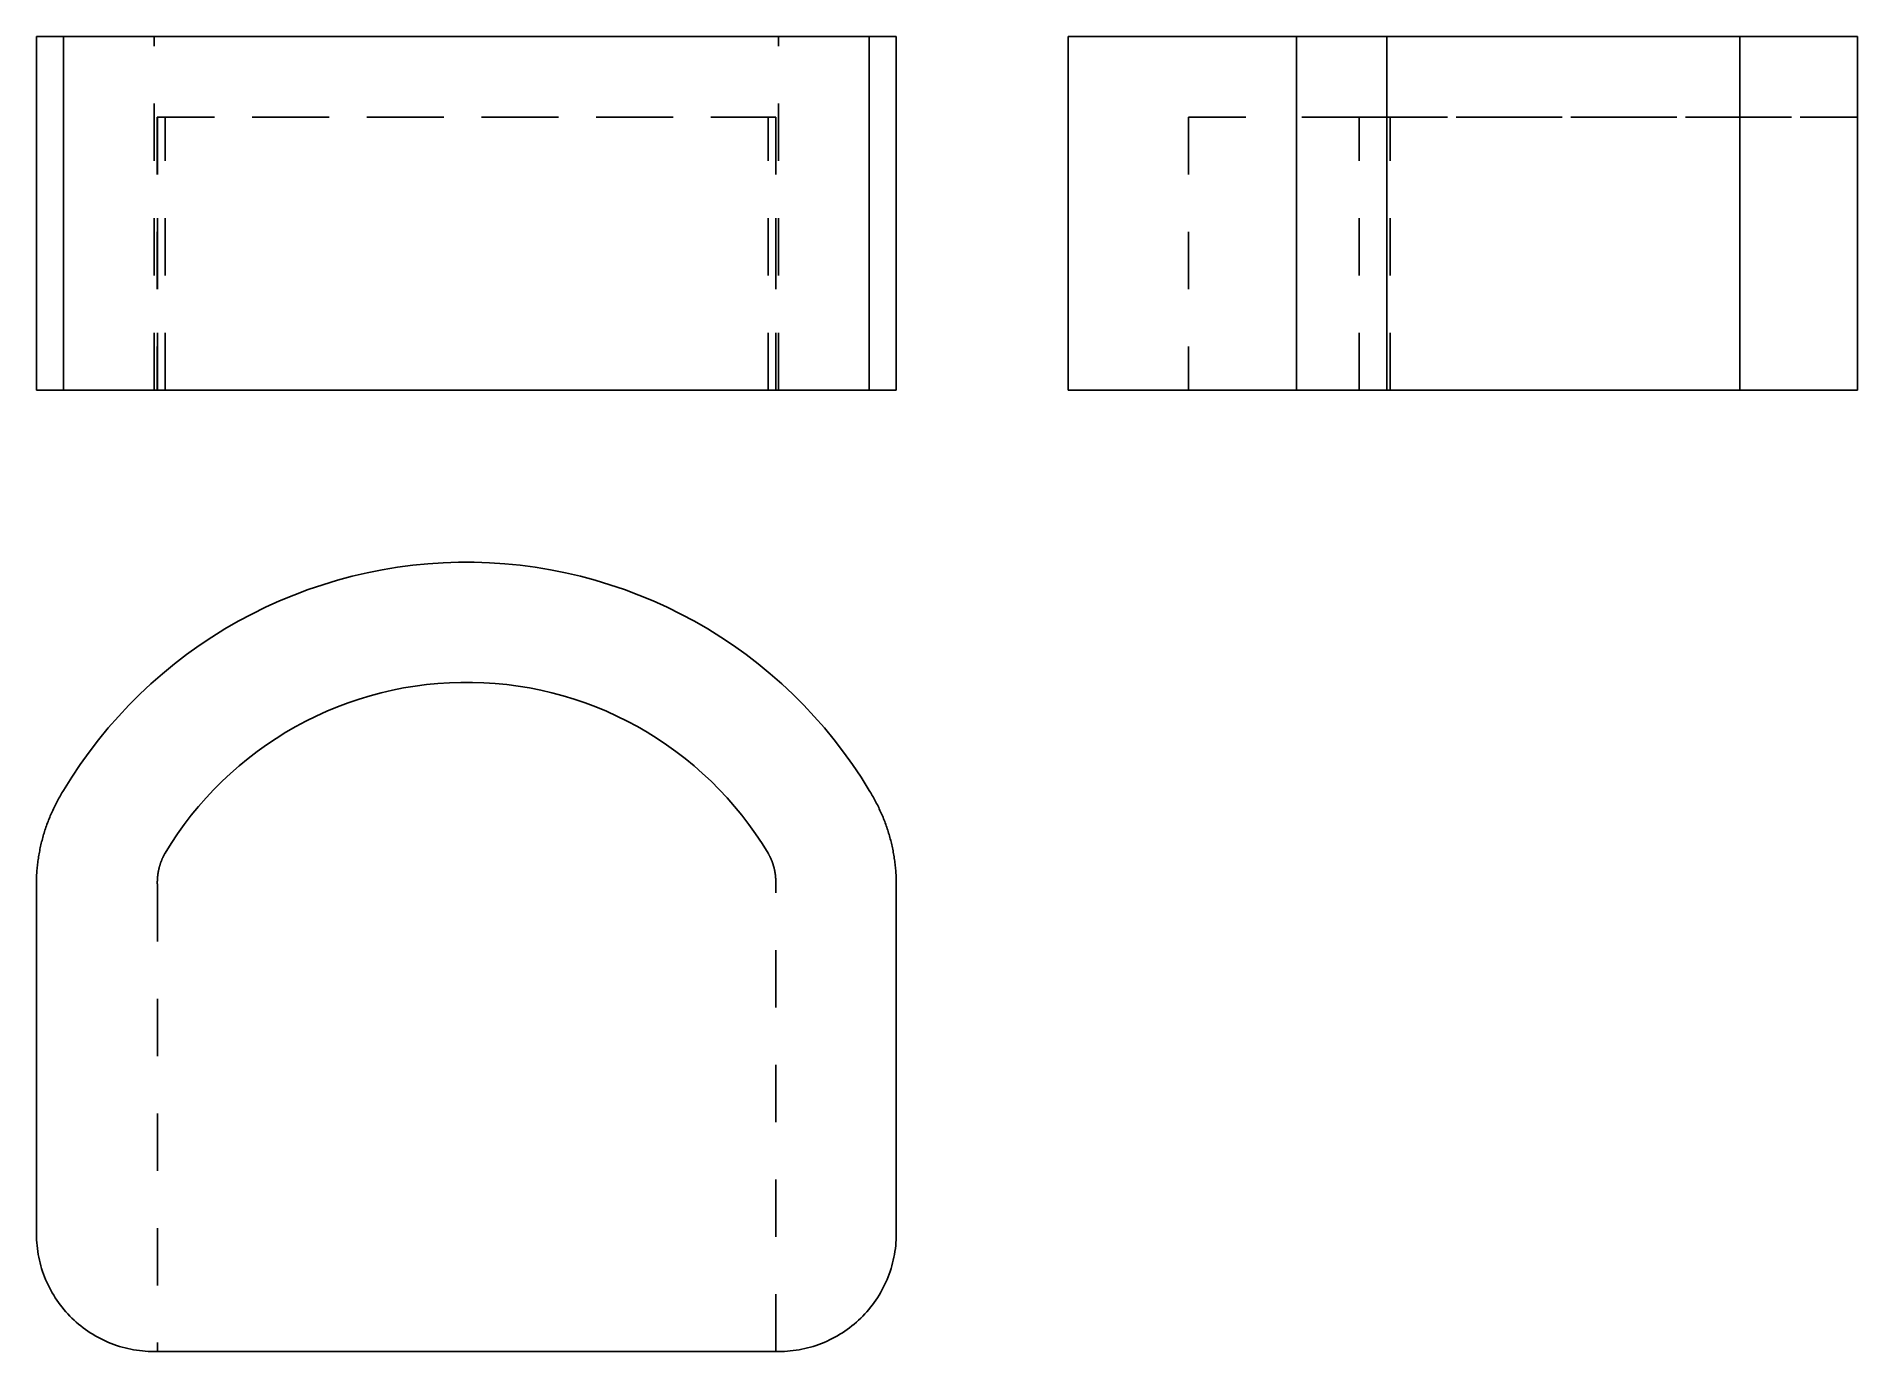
# Model space of a CAD drawing. Extents: x 0 to 3.18, y 0 to 2.29.
import ezdxf

# ---------------------------------------------------------------- set-up
doc = ezdxf.new("R2010")
doc.units = 0
doc.linetypes.add('HIDDEN', pattern=[0.075, 0.050025, -0.024975])
for name, color, linetype in [('FRONT', 7, 'CONTINUOUS'), ('FRONT_HID', 7, 'HIDDEN'), ('LEFT', 7, 'CONTINUOUS'), ('LEFT_HID', 7, 'HIDDEN'), ('TOP', 7, 'CONTINUOUS'), ('TOP_HID', 7, 'HIDDEN')]:
    doc.layers.add(name, color=color, linetype=linetype)

msp = doc.modelspace()

# ---------------------------------------------------------------- linework, layer by layer
at = {"layer": 'FRONT'}
for p, q in [((0, 1.676874), (0, 2.294061)), ((0.047368, 2.294061), (0, 2.294061)), ((1.452632, 2.294061), (0.047368, 2.294061)), ((0.047368, 1.676874), (0.047368, 2.294061)), ((1.5, 2.294061), (1.452632, 2.294061)), ((1.452632, 1.676874), (1.452632, 2.294061)), ((1.5, 1.676874), (1.5, 2.294061)), ((0.047368, 1.676874), (0, 1.676874)), ((1.452632, 1.676874), (0.047368, 1.676874)), ((1.5, 1.676874), (1.452632, 1.676874))]:
    msp.add_line(p, q, dxfattribs=at)
at = {"layer": 'FRONT_HID', "linetype": 'HIDDEN'}
for p, q in [((0, 2.294061), (0.205263, 2.294061)), ((0.205263, 2.294061), (1.294737, 2.294061)), ((0.205263, 1.676874), (0.205263, 2.294061)), ((1.294737, 2.294061), (1.5, 2.294061)), ((1.294737, 1.676874), (1.294737, 2.294061)), ((0.224424, 2.153436), (0.210905, 2.153436)), ((0.210905, 2.153436), (0.210938, 2.153436)), ((0.210905, 2.153436), (0.210905, 1.676874)), ((0.210938, 2.153436), (1.289885, 2.153436)), ((0.210938, 2.153436), (0.210938, 1.676874)), ((0.210938, 1.676874), (0.210938, 2.153436)), ((1.276398, 2.153436), (0.224424, 2.153436)), ((0.224424, 1.676874), (0.224424, 2.153436)), ((1.289917, 2.153436), (1.276398, 2.153436)), ((1.276398, 1.676874), (1.276398, 2.153436)), ((1.289885, 1.676874), (1.289885, 2.153436)), ((1.289885, 2.153436), (1.289917, 2.153436)), ((1.289885, 1.676874), (1.289885, 2.153436)), ((1.289917, 2.153436), (1.289917, 1.676874)), ((0, 1.676874), (0.205263, 1.676874)), ((0.205263, 1.676874), (0.210938, 1.676874)), ((0.224424, 1.676874), (0.210905, 1.676874)), ((0.210905, 1.676874), (0.210938, 1.676874)), ((1.276398, 1.676874), (0.224424, 1.676874)), ((1.289917, 1.676874), (1.276398, 1.676874)), ((1.289885, 1.676874), (1.294737, 1.676874)), ((1.289885, 1.676874), (1.289917, 1.676874)), ((1.294737, 1.676874), (1.5, 1.676874))]:
    msp.add_line(p, q, dxfattribs=at)
at = {"layer": 'LEFT'}
for p, q in [((1.8, 2.294061), (2.198036, 2.294061)), ((1.8, 2.294061), (1.8, 1.676874)), ((2.198036, 2.294061), (2.355931, 2.294061)), ((2.198036, 1.676874), (2.198036, 2.294061)), ((2.355931, 1.676874), (2.355931, 2.294061)), ((2.355931, 2.294061), (2.97172, 2.294061)), ((2.97172, 2.294061), (3.176983, 2.294061)), ((2.97172, 1.676874), (2.97172, 2.294061)), ((3.176983, 1.676874), (3.176983, 2.294061)), ((1.8, 1.676874), (2.198036, 1.676874)), ((2.198036, 1.676874), (2.355931, 1.676874)), ((2.355931, 1.676874), (2.97172, 1.676874)), ((2.97172, 1.676874), (3.176983, 1.676874))]:
    msp.add_line(p, q, dxfattribs=at)
at = {"layer": 'LEFT_HID', "linetype": 'HIDDEN'}
for p, q in [((3.176983, 2.294061), (2.97172, 2.294061)), ((2.307493, 2.153436), (2.009525, 2.153436)), ((2.009525, 2.153436), (2.307493, 2.153436)), ((2.009525, 2.153436), (2.009525, 1.676874)), ((2.36144, 2.153436), (2.307493, 2.153436)), ((2.307493, 2.153436), (2.36144, 2.153436)), ((2.307493, 1.676874), (2.307493, 2.153436)), ((2.307493, 1.676874), (2.307493, 2.153436)), ((2.36144, 1.676874), (2.36144, 2.153436)), ((2.36144, 2.153436), (3.176983, 2.153436)), ((3.176983, 2.153436), (2.36144, 2.153436)), ((2.36144, 1.676874), (2.36144, 2.153436)), ((3.176983, 1.676874), (3.176983, 2.153436)), ((3.176983, 2.153436), (3.176983, 1.676874)), ((2.307493, 1.676874), (2.009525, 1.676874)), ((2.009525, 1.676874), (2.307493, 1.676874)), ((2.307493, 1.676874), (2.36144, 1.676874)), ((2.36144, 1.676874), (2.307493, 1.676874)), ((2.36144, 1.676874), (3.176983, 1.676874)), ((3.176983, 1.676874), (2.36144, 1.676874)), ((3.176983, 1.676874), (2.97172, 1.676874))]:
    msp.add_line(p, q, dxfattribs=at)
at = {"layer": 'TOP'}
for p, q in [((0.629802, 1.368117), (0.603353, 1.36375)), ((0.656379, 1.371616), (0.629802, 1.368117)), ((0.683056, 1.374243), (0.656379, 1.371616)), ((0.709805, 1.375997), (0.683056, 1.374243)), ((0.736597, 1.376874), (0.709805, 1.375997)), ((0.763403, 1.376874), (0.736597, 1.376874)), ((0.790195, 1.375997), (0.763403, 1.376874)), ((0.816944, 1.374243), (0.790195, 1.375997)), ((0.843621, 1.371616), (0.816944, 1.374243)), ((0.870198, 1.368117), (0.843621, 1.371616)), ((0.896647, 1.36375), (0.870198, 1.368117)), ((0.499411, 1.337714), (0.474028, 1.329097)), ((0.525063, 1.345496), (0.499411, 1.337714)), ((0.550956, 1.352434), (0.525063, 1.345496)), ((0.577062, 1.358521), (0.550956, 1.352434)), ((0.603353, 1.36375), (0.577062, 1.358521)), ((0.922938, 1.358521), (0.896647, 1.36375)), ((0.949044, 1.352434), (0.922938, 1.358521)), ((0.974937, 1.345496), (0.949044, 1.352434)), ((1.000589, 1.337714), (0.974937, 1.345496)), ((1.025972, 1.329097), (1.000589, 1.337714)), ((0.424174, 1.309397), (0.399757, 1.298333)), ((0.448939, 1.319655), (0.424174, 1.309397)), ((0.474028, 1.329097), (0.448939, 1.319655)), ((1.051061, 1.319655), (1.025972, 1.329097)), ((1.075826, 1.309397), (1.051061, 1.319655)), ((1.100243, 1.298333), (1.075826, 1.309397)), ((0.352074, 1.273841), (0.328859, 1.260438)), ((0.375715, 1.286477), (0.352074, 1.273841)), ((0.399757, 1.298333), (0.375715, 1.286477)), ((1.124285, 1.286477), (1.100243, 1.298333)), ((1.147926, 1.273841), (1.124285, 1.286477)), ((1.171141, 1.260438), (1.147926, 1.273841)), ((0.306095, 1.246282), (0.283806, 1.231389)), ((0.328859, 1.260438), (0.306095, 1.246282)), ((1.193905, 1.246282), (1.171141, 1.260438)), ((1.216194, 1.231389), (1.193905, 1.246282)), ((0.262017, 1.215775), (0.24075, 1.199457)), ((0.283806, 1.231389), (0.262017, 1.215775)), ((1.237983, 1.215775), (1.216194, 1.231389)), ((1.25925, 1.199457), (1.237983, 1.215775)), ((0.220028, 1.182451), (0.199874, 1.164776)), ((0.24075, 1.199457), (0.220028, 1.182451)), ((1.279972, 1.182451), (1.25925, 1.199457)), ((1.300126, 1.164776), (1.279972, 1.182451)), ((0.180309, 1.146452), (0.161354, 1.127497)), ((0.199874, 1.164776), (0.180309, 1.146452)), ((1.319691, 1.146452), (1.300126, 1.164776)), ((1.338646, 1.127497), (1.319691, 1.146452)), ((0.161354, 1.127497), (0.14303, 1.107932)), ((1.35697, 1.107932), (1.338646, 1.127497)), ((0.125355, 1.087778), (0.108349, 1.067056)), ((0.14303, 1.107932), (0.125355, 1.087778)), ((1.374645, 1.087778), (1.35697, 1.107932)), ((1.391651, 1.067056), (1.374645, 1.087778)), ((0.108349, 1.067056), (0.092031, 1.045789)), ((1.407969, 1.045789), (1.391651, 1.067056)), ((0.076417, 1.024), (0.061524, 1.001711)), ((0.092031, 1.045789), (0.076417, 1.024)), ((1.423583, 1.024), (1.407969, 1.045789)), ((1.438476, 1.001711), (1.423583, 1.024)), ((0.061524, 1.001711), (0.047368, 0.978947)), ((1.452632, 0.978947), (1.438476, 1.001711)), ((0.033041, 0.95359), (0.031859, 0.95122)), ((0.034244, 0.95595), (0.033041, 0.95359)), ((0.035467, 0.958299), (0.034244, 0.95595)), ((0.036711, 0.960638), (0.035467, 0.958299)), ((0.037974, 0.962966), (0.036711, 0.960638)), ((0.039257, 0.965283), (0.037974, 0.962966)), ((0.04056, 0.967589), (0.039257, 0.965283)), ((0.041883, 0.969884), (0.04056, 0.967589)), ((0.043225, 0.972167), (0.041883, 0.969884)), ((0.044587, 0.974439), (0.043225, 0.972167)), ((0.045968, 0.976699), (0.044587, 0.974439)), ((0.047368, 0.978947), (0.045968, 0.976699)), ((1.454032, 0.976699), (1.452632, 0.978947)), ((1.455413, 0.974439), (1.454032, 0.976699)), ((1.456775, 0.972167), (1.455413, 0.974439)), ((1.458117, 0.969884), (1.456775, 0.972167)), ((1.45944, 0.967589), (1.458117, 0.969884)), ((1.460743, 0.965283), (1.45944, 0.967589)), ((1.462026, 0.962966), (1.460743, 0.965283)), ((1.463289, 0.960638), (1.462026, 0.962966)), ((1.464533, 0.958299), (1.463289, 0.960638)), ((1.465756, 0.95595), (1.464533, 0.958299)), ((1.466959, 0.95359), (1.465756, 0.95595)), ((1.468141, 0.95122), (1.466959, 0.95359)), ((0.019277, 0.922047), (0.018366, 0.919561)), ((0.020211, 0.924526), (0.019277, 0.922047)), ((0.021165, 0.926997), (0.020211, 0.924526)), ((0.02214, 0.92946), (0.021165, 0.926997)), ((0.023137, 0.931914), (0.02214, 0.92946)), ((0.024154, 0.934359), (0.023137, 0.931914)), ((0.025193, 0.936796), (0.024154, 0.934359)), ((0.026252, 0.939223), (0.025193, 0.936796)), ((0.027332, 0.941642), (0.026252, 0.939223)), ((0.028433, 0.944051), (0.027332, 0.941642)), ((0.029554, 0.94645), (0.028433, 0.944051)), ((0.030696, 0.94884), (0.029554, 0.94645)), ((0.031859, 0.95122), (0.030696, 0.94884)), ((1.469304, 0.94884), (1.468141, 0.95122)), ((1.470446, 0.94645), (1.469304, 0.94884)), ((1.471567, 0.944051), (1.470446, 0.94645)), ((1.472668, 0.941642), (1.471567, 0.944051)), ((1.473748, 0.939223), (1.472668, 0.941642)), ((1.474807, 0.936796), (1.473748, 0.939223)), ((1.475846, 0.934359), (1.474807, 0.936796)), ((1.476863, 0.931914), (1.475846, 0.934359)), ((1.47786, 0.92946), (1.476863, 0.931914)), ((1.478835, 0.926997), (1.47786, 0.92946)), ((1.479789, 0.924526), (1.478835, 0.926997)), ((1.480723, 0.922047), (1.479789, 0.924526)), ((1.481634, 0.919561), (1.480723, 0.922047)), ((0.009758, 0.891737), (0.009106, 0.88917)), ((0.010432, 0.894299), (0.009758, 0.891737)), ((0.011127, 0.896854), (0.010432, 0.894299)), ((0.011845, 0.899404), (0.011127, 0.896854)), ((0.012584, 0.901947), (0.011845, 0.899404)), ((0.013345, 0.904484), (0.012584, 0.901947)), ((0.014128, 0.907015), (0.013345, 0.904484)), ((0.014932, 0.909538), (0.014128, 0.907015)), ((0.015758, 0.912055), (0.014932, 0.909538)), ((0.016606, 0.914564), (0.015758, 0.912055)), ((0.017475, 0.917066), (0.016606, 0.914564)), ((0.018366, 0.919561), (0.017475, 0.917066)), ((1.482525, 0.917066), (1.481634, 0.919561)), ((1.483394, 0.914564), (1.482525, 0.917066)), ((1.484242, 0.912055), (1.483394, 0.914564)), ((1.485068, 0.909538), (1.484242, 0.912055)), ((1.485872, 0.907015), (1.485068, 0.909538)), ((1.486655, 0.904484), (1.485872, 0.907015)), ((1.487416, 0.901947), (1.486655, 0.904484)), ((1.488155, 0.899404), (1.487416, 0.901947)), ((1.488873, 0.896854), (1.488155, 0.899404)), ((1.489568, 0.894299), (1.488873, 0.896854)), ((1.490242, 0.891737), (1.489568, 0.894299)), ((1.490894, 0.88917), (1.490242, 0.891737)), ((0.003016, 0.857989), (0.002654, 0.855365)), ((0.003401, 0.86061), (0.003016, 0.857989)), ((0.003808, 0.863227), (0.003401, 0.86061)), ((0.004237, 0.86584), (0.003808, 0.863227)), ((0.004689, 0.86845), (0.004237, 0.86584)), ((0.005164, 0.871056), (0.004689, 0.86845)), ((0.00566, 0.873658), (0.005164, 0.871056)), ((0.006179, 0.876255), (0.00566, 0.873658)), ((0.00672, 0.878848), (0.006179, 0.876255)), ((0.007283, 0.881436), (0.00672, 0.878848)), ((0.007869, 0.884019), (0.007283, 0.881436)), ((0.008477, 0.886597), (0.007869, 0.884019)), ((0.009106, 0.88917), (0.008477, 0.886597)), ((1.491523, 0.886597), (1.490894, 0.88917)), ((1.492131, 0.884019), (1.491523, 0.886597)), ((1.492717, 0.881436), (1.492131, 0.884019)), ((1.49328, 0.878848), (1.492717, 0.881436)), ((1.493821, 0.876255), (1.49328, 0.878848)), ((1.49434, 0.873658), (1.493821, 0.876255)), ((1.494836, 0.871056), (1.49434, 0.873658)), ((1.495311, 0.86845), (1.494836, 0.871056)), ((1.495763, 0.86584), (1.495311, 0.86845)), ((1.496192, 0.863227), (1.495763, 0.86584)), ((1.496599, 0.86061), (1.496192, 0.863227)), ((1.496984, 0.857989), (1.496599, 0.86061)), ((1.497346, 0.855365), (1.496984, 0.857989)), ((0.000159, 0.826348), (0.000068, 0.8237)), ((0.000273, 0.828994), (0.000159, 0.826348)), ((0.000409, 0.831639), (0.000273, 0.828994)), ((0.000568, 0.834283), (0.000409, 0.831639)), ((0.00075, 0.836925), (0.000568, 0.834283)), ((0.000954, 0.839566), (0.00075, 0.836925)), ((0.001181, 0.842205), (0.000954, 0.839566)), ((0.00143, 0.844842), (0.001181, 0.842205)), ((0.001702, 0.847477), (0.00143, 0.844842)), ((0.001997, 0.850109), (0.001702, 0.847477)), ((0.002314, 0.852738), (0.001997, 0.850109)), ((0.002654, 0.855365), (0.002314, 0.852738)), ((1.497686, 0.852738), (1.497346, 0.855365)), ((1.498003, 0.850109), (1.497686, 0.852738)), ((1.498298, 0.847477), (1.498003, 0.850109)), ((1.49857, 0.844842), (1.498298, 0.847477)), ((1.498819, 0.842205), (1.49857, 0.844842)), ((1.499046, 0.839566), (1.498819, 0.842205)), ((1.49925, 0.836925), (1.499046, 0.839566)), ((1.499432, 0.834283), (1.49925, 0.836925)), ((1.499591, 0.831639), (1.499432, 0.834283)), ((1.499727, 0.828994), (1.499591, 0.831639)), ((1.499841, 0.826348), (1.499727, 0.828994)), ((1.499932, 0.8237), (1.499841, 0.826348)), ((0.000068, 0.8237), (0, 0.821053)), ((0, 0.821053), (0, 0.205263)), ((1.5, 0.821053), (1.499932, 0.8237)), ((1.5, 0.205263), (1.5, 0.821053)), ((0, 0.205263), (0.000064, 0.200146)), ((0.000064, 0.200146), (0.000255, 0.195032)), ((0.000255, 0.195032), (0.000574, 0.189924)), ((1.499426, 0.189924), (1.499745, 0.195032)), ((1.499745, 0.195032), (1.499936, 0.200146)), ((1.499936, 0.200146), (1.5, 0.205263)), ((0.000574, 0.189924), (0.00102, 0.184826)), ((0.00102, 0.184826), (0.001593, 0.17974)), ((0.001593, 0.17974), (0.002293, 0.17467)), ((0.002293, 0.17467), (0.003118, 0.16962)), ((0.003118, 0.16962), (0.00407, 0.164591)), ((0.00407, 0.164591), (0.005146, 0.159588)), ((0.005146, 0.159588), (0.006347, 0.154613)), ((1.493653, 0.154613), (1.494854, 0.159588)), ((1.494854, 0.159588), (1.49593, 0.164591)), ((1.49593, 0.164591), (1.496882, 0.16962)), ((1.496882, 0.16962), (1.497707, 0.17467)), ((1.497707, 0.17467), (1.498407, 0.17974)), ((1.498407, 0.17974), (1.49898, 0.184826)), ((1.49898, 0.184826), (1.499426, 0.189924)), ((0.006347, 0.154613), (0.007672, 0.14967)), ((0.007672, 0.14967), (0.009119, 0.144761)), ((0.009119, 0.144761), (0.010689, 0.13989)), ((0.010689, 0.13989), (0.012379, 0.135059)), ((0.012379, 0.135059), (0.014189, 0.130272)), ((0.014189, 0.130272), (0.016118, 0.125532)), ((1.483882, 0.125532), (1.485811, 0.130272)), ((1.485811, 0.130272), (1.487621, 0.135059)), ((1.487621, 0.135059), (1.489311, 0.13989)), ((1.489311, 0.13989), (1.490881, 0.144761)), ((1.490881, 0.144761), (1.492328, 0.14967)), ((1.492328, 0.14967), (1.493653, 0.154613)), ((0.016118, 0.125532), (0.018165, 0.120841)), ((0.018165, 0.120841), (0.020327, 0.116203)), ((0.020327, 0.116203), (0.022605, 0.11162)), ((0.022605, 0.11162), (0.024997, 0.107095)), ((0.024997, 0.107095), (0.0275, 0.102632)), ((0.0275, 0.102632), (0.030114, 0.098232)), ((0.030114, 0.098232), (0.032837, 0.093898)), ((1.467163, 0.093898), (1.469886, 0.098232)), ((1.469886, 0.098232), (1.4725, 0.102632)), ((1.4725, 0.102632), (1.475003, 0.107095)), ((1.475003, 0.107095), (1.477395, 0.11162)), ((1.477395, 0.11162), (1.479673, 0.116203)), ((1.479673, 0.116203), (1.481835, 0.120841)), ((1.481835, 0.120841), (1.483882, 0.125532)), ((0.032837, 0.093898), (0.035667, 0.089634)), ((0.035667, 0.089634), (0.038602, 0.085442)), ((0.038602, 0.085442), (0.041641, 0.081324)), ((0.041641, 0.081324), (0.044782, 0.077284)), ((0.044782, 0.077284), (0.048022, 0.073323)), ((0.048022, 0.073323), (0.051361, 0.069443)), ((0.051361, 0.069443), (0.054795, 0.065649)), ((0.054795, 0.065649), (0.058322, 0.061941)), ((1.441678, 0.061941), (1.445205, 0.065649)), ((1.445205, 0.065649), (1.448639, 0.069443)), ((1.448639, 0.069443), (1.451978, 0.073323)), ((1.451978, 0.073323), (1.455218, 0.077284)), ((1.455218, 0.077284), (1.458359, 0.081324)), ((1.458359, 0.081324), (1.461398, 0.085442)), ((1.461398, 0.085442), (1.464333, 0.089634)), ((1.464333, 0.089634), (1.467163, 0.093898)), ((0.058322, 0.061941), (0.061941, 0.058322)), ((0.061941, 0.058322), (0.065649, 0.054795)), ((0.065649, 0.054795), (0.069443, 0.051361)), ((0.069443, 0.051361), (0.073323, 0.048022)), ((0.073323, 0.048022), (0.077284, 0.044782)), ((0.077284, 0.044782), (0.081324, 0.041641)), ((0.081324, 0.041641), (0.085442, 0.038602)), ((0.085442, 0.038602), (0.089634, 0.035667)), ((0.089634, 0.035667), (0.093898, 0.032837)), ((0.093898, 0.032837), (0.098232, 0.030114)), ((1.401768, 0.030114), (1.406102, 0.032837)), ((1.406102, 0.032837), (1.410366, 0.035667)), ((1.410366, 0.035667), (1.414558, 0.038602)), ((1.414558, 0.038602), (1.418676, 0.041641)), ((1.418676, 0.041641), (1.422716, 0.044782)), ((1.422716, 0.044782), (1.426677, 0.048022)), ((1.426677, 0.048022), (1.430557, 0.051361)), ((1.430557, 0.051361), (1.434351, 0.054795)), ((1.434351, 0.054795), (1.438059, 0.058322)), ((1.438059, 0.058322), (1.441678, 0.061941)), ((0.098232, 0.030114), (0.102632, 0.0275)), ((0.102632, 0.0275), (0.107095, 0.024997)), ((0.107095, 0.024997), (0.11162, 0.022605)), ((0.11162, 0.022605), (0.116203, 0.020327)), ((0.116203, 0.020327), (0.120841, 0.018165)), ((0.120841, 0.018165), (0.125532, 0.016118)), ((0.125532, 0.016118), (0.130272, 0.014189)), ((0.130272, 0.014189), (0.135059, 0.012379)), ((0.135059, 0.012379), (0.13989, 0.010689)), ((0.13989, 0.010689), (0.144761, 0.009119)), ((0.144761, 0.009119), (0.14967, 0.007672)), ((0.14967, 0.007672), (0.154613, 0.006347)), ((0.154613, 0.006347), (0.159588, 0.005146)), ((0.159588, 0.005146), (0.164591, 0.00407)), ((0.164591, 0.00407), (0.16962, 0.003118)), ((0.16962, 0.003118), (0.17467, 0.002293)), ((0.17467, 0.002293), (0.17974, 0.001593)), ((0.17974, 0.001593), (0.184826, 0.00102)), ((0.184826, 0.00102), (0.189924, 0.000574)), ((0.189924, 0.000574), (0.195032, 0.000255)), ((0.195032, 0.000255), (0.200146, 0.000064)), ((0.200146, 0.000064), (0.205263, 0)), ((0.205263, 0), (1.294737, 0)), ((1.294737, 0), (1.299854, 0.000064)), ((1.299854, 0.000064), (1.304968, 0.000255)), ((1.304968, 0.000255), (1.310076, 0.000574)), ((1.310076, 0.000574), (1.315174, 0.00102)), ((1.315174, 0.00102), (1.32026, 0.001593)), ((1.32026, 0.001593), (1.32533, 0.002293)), ((1.32533, 0.002293), (1.33038, 0.003118)), ((1.33038, 0.003118), (1.335409, 0.00407)), ((1.335409, 0.00407), (1.340412, 0.005146)), ((1.340412, 0.005146), (1.345387, 0.006347)), ((1.345387, 0.006347), (1.35033, 0.007672)), ((1.35033, 0.007672), (1.355239, 0.009119)), ((1.355239, 0.009119), (1.36011, 0.010689)), ((1.36011, 0.010689), (1.364941, 0.012379)), ((1.364941, 0.012379), (1.369728, 0.014189)), ((1.369728, 0.014189), (1.374468, 0.016118)), ((1.374468, 0.016118), (1.379159, 0.018165)), ((1.379159, 0.018165), (1.383797, 0.020327)), ((1.383797, 0.020327), (1.38838, 0.022605)), ((1.38838, 0.022605), (1.392905, 0.024997)), ((1.392905, 0.024997), (1.397368, 0.0275)), ((1.397368, 0.0275), (1.401768, 0.030114))]:
    msp.add_line(p, q, dxfattribs=at)
at = {"layer": 'TOP_HID', "linetype": 'HIDDEN'}
for p, q in [((0.582025, 1.143886), (0.562822, 1.138061)), ((0.582025, 1.143886), (0.562822, 1.138061)), ((0.601408, 1.14908), (0.582025, 1.143886)), ((0.601408, 1.14908), (0.582025, 1.143886)), ((0.620951, 1.153637), (0.601408, 1.14908)), ((0.620951, 1.153637), (0.601408, 1.14908)), ((0.640632, 1.157552), (0.620951, 1.153637)), ((0.640632, 1.157552), (0.620951, 1.153637)), ((0.660431, 1.160821), (0.640632, 1.157552)), ((0.660431, 1.160821), (0.640632, 1.157552)), ((0.680327, 1.16344), (0.660431, 1.160821)), ((0.680327, 1.16344), (0.660431, 1.160821)), ((0.700297, 1.165407), (0.680327, 1.16344)), ((0.700297, 1.165407), (0.680327, 1.16344)), ((0.720321, 1.166719), (0.700297, 1.165407)), ((0.720321, 1.166719), (0.700297, 1.165407)), ((0.740378, 1.167376), (0.720321, 1.166719)), ((0.740378, 1.167376), (0.720321, 1.166719)), ((0.760445, 1.167376), (0.740378, 1.167376)), ((0.760445, 1.167376), (0.740378, 1.167376)), ((0.780501, 1.166719), (0.760445, 1.167376)), ((0.780501, 1.166719), (0.760445, 1.167376)), ((0.800525, 1.165407), (0.780501, 1.166719)), ((0.800525, 1.165407), (0.780501, 1.166719)), ((0.820496, 1.16344), (0.800525, 1.165407)), ((0.820496, 1.16344), (0.800525, 1.165407)), ((0.840391, 1.160821), (0.820496, 1.16344)), ((0.840391, 1.160821), (0.820496, 1.16344)), ((0.86019, 1.157552), (0.840391, 1.160821)), ((0.86019, 1.157552), (0.840391, 1.160821)), ((0.879872, 1.153637), (0.86019, 1.157552)), ((0.879872, 1.153637), (0.86019, 1.157552)), ((0.899414, 1.14908), (0.879872, 1.153637)), ((0.899414, 1.14908), (0.879872, 1.153637)), ((0.918798, 1.143886), (0.899414, 1.14908)), ((0.918798, 1.143886), (0.899414, 1.14908)), ((0.938001, 1.138061), (0.918798, 1.143886)), ((0.938001, 1.138061), (0.918798, 1.143886)), ((0.506499, 1.116863), (0.488221, 1.108581)), ((0.506499, 1.116863), (0.488221, 1.108581)), ((0.525039, 1.124542), (0.506499, 1.116863)), ((0.525039, 1.124542), (0.506499, 1.116863)), ((0.543819, 1.131611), (0.525039, 1.124542)), ((0.543819, 1.131611), (0.525039, 1.124542)), ((0.562822, 1.138061), (0.543819, 1.131611)), ((0.562822, 1.138061), (0.543819, 1.131611)), ((0.957003, 1.131611), (0.938001, 1.138061)), ((0.957003, 1.131611), (0.938001, 1.138061)), ((0.975784, 1.124542), (0.957003, 1.131611)), ((0.975784, 1.124542), (0.957003, 1.131611)), ((0.994323, 1.116863), (0.975784, 1.124542)), ((0.994323, 1.116863), (0.975784, 1.124542)), ((1.012602, 1.108581), (0.994323, 1.116863)), ((1.012602, 1.108581), (0.994323, 1.116863)), ((0.435147, 1.080213), (0.418106, 1.069616)), ((0.435147, 1.080213), (0.418106, 1.069616)), ((0.452525, 1.090246), (0.435147, 1.080213)), ((0.452525, 1.090246), (0.435147, 1.080213)), ((0.470223, 1.099706), (0.452525, 1.090246)), ((0.470223, 1.099706), (0.452525, 1.090246)), ((0.488221, 1.108581), (0.470223, 1.099706)), ((0.488221, 1.108581), (0.470223, 1.099706)), ((1.030599, 1.099706), (1.012602, 1.108581)), ((1.030599, 1.099706), (1.012602, 1.108581)), ((1.048297, 1.090246), (1.030599, 1.099706)), ((1.048297, 1.090246), (1.030599, 1.099706)), ((1.065676, 1.080213), (1.048297, 1.090246)), ((1.065676, 1.080213), (1.048297, 1.090246)), ((1.082717, 1.069616), (1.065676, 1.080213)), ((1.082717, 1.069616), (1.065676, 1.080213)), ((0.401421, 1.058467), (0.385109, 1.046779)), ((0.401421, 1.058467), (0.385109, 1.046779)), ((0.418106, 1.069616), (0.401421, 1.058467)), ((0.418106, 1.069616), (0.401421, 1.058467)), ((1.099402, 1.058467), (1.082717, 1.069616)), ((1.099402, 1.058467), (1.082717, 1.069616)), ((1.115713, 1.046779), (1.099402, 1.058467)), ((1.115713, 1.046779), (1.099402, 1.058467)), ((0.353677, 1.021832), (0.33859, 1.008601)), ((0.353677, 1.021832), (0.33859, 1.008601)), ((0.369189, 1.034562), (0.353677, 1.021832)), ((0.369189, 1.034562), (0.353677, 1.021832)), ((0.385109, 1.046779), (0.369189, 1.034562)), ((0.385109, 1.046779), (0.369189, 1.034562)), ((1.131633, 1.034562), (1.115713, 1.046779)), ((1.131633, 1.034562), (1.115713, 1.046779)), ((1.147146, 1.021832), (1.131633, 1.034562)), ((1.147146, 1.021832), (1.131633, 1.034562)), ((1.162233, 1.008601), (1.147146, 1.021832)), ((1.162233, 1.008601), (1.147146, 1.021832)), ((0.323943, 0.994883), (0.309754, 0.980694)), ((0.323943, 0.994883), (0.309754, 0.980694)), ((0.33859, 1.008601), (0.323943, 0.994883)), ((0.33859, 1.008601), (0.323943, 0.994883)), ((1.176879, 0.994883), (1.162233, 1.008601)), ((1.176879, 0.994883), (1.162233, 1.008601)), ((1.191069, 0.980694), (1.176879, 0.994883)), ((1.191069, 0.980694), (1.176879, 0.994883)), ((0.296036, 0.966047), (0.282805, 0.95096)), ((0.296036, 0.966047), (0.282805, 0.95096)), ((0.309754, 0.980694), (0.296036, 0.966047)), ((0.309754, 0.980694), (0.296036, 0.966047)), ((1.204786, 0.966047), (1.191069, 0.980694)), ((1.204786, 0.966047), (1.191069, 0.980694)), ((1.218017, 0.95096), (1.204786, 0.966047)), ((1.218017, 0.95096), (1.204786, 0.966047)), ((0.270074, 0.935448), (0.257858, 0.919528)), ((0.270074, 0.935448), (0.257858, 0.919528)), ((0.282805, 0.95096), (0.270074, 0.935448)), ((0.282805, 0.95096), (0.270074, 0.935448)), ((1.230748, 0.935448), (1.218017, 0.95096)), ((1.230748, 0.935448), (1.218017, 0.95096)), ((1.242964, 0.919528), (1.230748, 0.935448)), ((1.242964, 0.919528), (1.230748, 0.935448)), ((0.24617, 0.903216), (0.235021, 0.886531)), ((0.24617, 0.903216), (0.235021, 0.886531)), ((0.257858, 0.919528), (0.24617, 0.903216)), ((0.257858, 0.919528), (0.24617, 0.903216)), ((1.254653, 0.903216), (1.242964, 0.919528)), ((1.254653, 0.903216), (1.242964, 0.919528)), ((1.265801, 0.886531), (1.254653, 0.903216)), ((1.265801, 0.886531), (1.254653, 0.903216)), ((0.218931, 0.858261), (0.218591, 0.857434)), ((0.218931, 0.858261), (0.218591, 0.857434)), ((0.219278, 0.859084), (0.218931, 0.858261)), ((0.219278, 0.859084), (0.218931, 0.858261)), ((0.219633, 0.859904), (0.219278, 0.859084)), ((0.219633, 0.859904), (0.219278, 0.859084)), ((0.219994, 0.860721), (0.219633, 0.859904)), ((0.219994, 0.860721), (0.219633, 0.859904)), ((0.220362, 0.861535), (0.219994, 0.860721)), ((0.220362, 0.861535), (0.219994, 0.860721)), ((0.220738, 0.862346), (0.220362, 0.861535)), ((0.220738, 0.862346), (0.220362, 0.861535)), ((0.22112, 0.863154), (0.220738, 0.862346)), ((0.22112, 0.863154), (0.220738, 0.862346)), ((0.221509, 0.863958), (0.22112, 0.863154)), ((0.221509, 0.863958), (0.22112, 0.863154)), ((0.221905, 0.864759), (0.221509, 0.863958)), ((0.221905, 0.864759), (0.221509, 0.863958)), ((0.222308, 0.865556), (0.221905, 0.864759)), ((0.222308, 0.865556), (0.221905, 0.864759)), ((0.222718, 0.86635), (0.222308, 0.865556)), ((0.222718, 0.86635), (0.222308, 0.865556)), ((0.223134, 0.867141), (0.222718, 0.86635)), ((0.223134, 0.867141), (0.222718, 0.86635)), ((0.223558, 0.867927), (0.223134, 0.867141)), ((0.223558, 0.867927), (0.223134, 0.867141)), ((0.223988, 0.868711), (0.223558, 0.867927)), ((0.223988, 0.868711), (0.223558, 0.867927)), ((0.224424, 0.86949), (0.223988, 0.868711)), ((0.224424, 0.86949), (0.223988, 0.868711)), ((0.235021, 0.886531), (0.224424, 0.86949)), ((0.235021, 0.886531), (0.224424, 0.86949)), ((1.276398, 0.86949), (1.265801, 0.886531)), ((1.276398, 0.86949), (1.265801, 0.886531)), ((1.276835, 0.868711), (1.276398, 0.86949)), ((1.276835, 0.868711), (1.276398, 0.86949)), ((1.277265, 0.867927), (1.276835, 0.868711)), ((1.277265, 0.867927), (1.276835, 0.868711)), ((1.277688, 0.867141), (1.277265, 0.867927)), ((1.277688, 0.867141), (1.277265, 0.867927)), ((1.278105, 0.86635), (1.277688, 0.867141)), ((1.278105, 0.86635), (1.277688, 0.867141)), ((1.278514, 0.865556), (1.278105, 0.86635)), ((1.278514, 0.865556), (1.278105, 0.86635)), ((1.278917, 0.864759), (1.278514, 0.865556)), ((1.278917, 0.864759), (1.278514, 0.865556)), ((1.279313, 0.863958), (1.278917, 0.864759)), ((1.279313, 0.863958), (1.278917, 0.864759)), ((1.279702, 0.863154), (1.279313, 0.863958)), ((1.279702, 0.863154), (1.279313, 0.863958)), ((1.280085, 0.862346), (1.279702, 0.863154)), ((1.280085, 0.862346), (1.279702, 0.863154)), ((1.28046, 0.861535), (1.280085, 0.862346)), ((1.28046, 0.861535), (1.280085, 0.862346)), ((1.280828, 0.860721), (1.28046, 0.861535)), ((1.280828, 0.860721), (1.28046, 0.861535)), ((1.28119, 0.859904), (1.280828, 0.860721)), ((1.28119, 0.859904), (1.280828, 0.860721)), ((1.281544, 0.859084), (1.28119, 0.859904)), ((1.281544, 0.859084), (1.28119, 0.859904)), ((1.281891, 0.858261), (1.281544, 0.859084)), ((1.281891, 0.858261), (1.281544, 0.859084)), ((1.282232, 0.857434), (1.281891, 0.858261)), ((1.282232, 0.857434), (1.281891, 0.858261)), ((0.211221, 0.826256), (0.211155, 0.825365)), ((0.211221, 0.826256), (0.211155, 0.825365)), ((0.211294, 0.827146), (0.211221, 0.826256)), ((0.211294, 0.827146), (0.211221, 0.826256)), ((0.211375, 0.828036), (0.211294, 0.827146)), ((0.211375, 0.828036), (0.211294, 0.827146)), ((0.211463, 0.828925), (0.211375, 0.828036)), ((0.211463, 0.828925), (0.211375, 0.828036)), ((0.21156, 0.829814), (0.211463, 0.828925)), ((0.21156, 0.829814), (0.211463, 0.828925)), ((0.211663, 0.830701), (0.21156, 0.829814)), ((0.211663, 0.830701), (0.21156, 0.829814)), ((0.211775, 0.831588), (0.211663, 0.830701)), ((0.211775, 0.831588), (0.211663, 0.830701)), ((0.211894, 0.832473), (0.211775, 0.831588)), ((0.211894, 0.832473), (0.211775, 0.831588)), ((0.21202, 0.833358), (0.211894, 0.832473)), ((0.21202, 0.833358), (0.211894, 0.832473)), ((0.212154, 0.834241), (0.21202, 0.833358)), ((0.212154, 0.834241), (0.21202, 0.833358)), ((0.212296, 0.835123), (0.212154, 0.834241)), ((0.212296, 0.835123), (0.212154, 0.834241)), ((0.212445, 0.836004), (0.212296, 0.835123)), ((0.212445, 0.836004), (0.212296, 0.835123)), ((0.212602, 0.836884), (0.212445, 0.836004)), ((0.212602, 0.836884), (0.212445, 0.836004)), ((0.212767, 0.837762), (0.212602, 0.836884)), ((0.212767, 0.837762), (0.212602, 0.836884)), ((0.212938, 0.838639), (0.212767, 0.837762)), ((0.212938, 0.838639), (0.212767, 0.837762)), ((0.213118, 0.839514), (0.212938, 0.838639)), ((0.213118, 0.839514), (0.212938, 0.838639)), ((0.213305, 0.840388), (0.213118, 0.839514)), ((0.213305, 0.840388), (0.213118, 0.839514)), ((0.213499, 0.84126), (0.213305, 0.840388)), ((0.213499, 0.84126), (0.213305, 0.840388)), ((0.213701, 0.84213), (0.213499, 0.84126)), ((0.213701, 0.84213), (0.213499, 0.84126)), ((0.21391, 0.842999), (0.213701, 0.84213)), ((0.21391, 0.842999), (0.213701, 0.84213)), ((0.214127, 0.843865), (0.21391, 0.842999)), ((0.214127, 0.843865), (0.21391, 0.842999)), ((0.214351, 0.84473), (0.214127, 0.843865)), ((0.214351, 0.84473), (0.214127, 0.843865)), ((0.214582, 0.845593), (0.214351, 0.84473)), ((0.214582, 0.845593), (0.214351, 0.84473)), ((0.214821, 0.846454), (0.214582, 0.845593)), ((0.214821, 0.846454), (0.214582, 0.845593)), ((0.215068, 0.847313), (0.214821, 0.846454)), ((0.215068, 0.847313), (0.214821, 0.846454)), ((0.215321, 0.84817), (0.215068, 0.847313)), ((0.215321, 0.84817), (0.215068, 0.847313)), ((0.215582, 0.849024), (0.215321, 0.84817)), ((0.215582, 0.849024), (0.215321, 0.84817)), ((0.21585, 0.849877), (0.215582, 0.849024)), ((0.21585, 0.849877), (0.215582, 0.849024)), ((0.216126, 0.850727), (0.21585, 0.849877)), ((0.216126, 0.850727), (0.21585, 0.849877)), ((0.216409, 0.851574), (0.216126, 0.850727)), ((0.216409, 0.851574), (0.216126, 0.850727)), ((0.216699, 0.852419), (0.216409, 0.851574)), ((0.216699, 0.852419), (0.216409, 0.851574)), ((0.216996, 0.853262), (0.216699, 0.852419)), ((0.216996, 0.853262), (0.216699, 0.852419)), ((0.217301, 0.854102), (0.216996, 0.853262)), ((0.217301, 0.854102), (0.216996, 0.853262)), ((0.217613, 0.854939), (0.217301, 0.854102)), ((0.217613, 0.854939), (0.217301, 0.854102)), ((0.217932, 0.855774), (0.217613, 0.854939)), ((0.217932, 0.855774), (0.217613, 0.854939)), ((0.218258, 0.856605), (0.217932, 0.855774)), ((0.218258, 0.856605), (0.217932, 0.855774)), ((0.218591, 0.857434), (0.218258, 0.856605)), ((0.218591, 0.857434), (0.218258, 0.856605)), ((1.282565, 0.856605), (1.282232, 0.857434)), ((1.282565, 0.856605), (1.282232, 0.857434)), ((1.282891, 0.855774), (1.282565, 0.856605)), ((1.282891, 0.855774), (1.282565, 0.856605)), ((1.28321, 0.854939), (1.282891, 0.855774)), ((1.28321, 0.854939), (1.282891, 0.855774)), ((1.283521, 0.854102), (1.28321, 0.854939)), ((1.283521, 0.854102), (1.28321, 0.854939)), ((1.283826, 0.853262), (1.283521, 0.854102)), ((1.283826, 0.853262), (1.283521, 0.854102)), ((1.284123, 0.852419), (1.283826, 0.853262)), ((1.284123, 0.852419), (1.283826, 0.853262)), ((1.284413, 0.851574), (1.284123, 0.852419)), ((1.284413, 0.851574), (1.284123, 0.852419)), ((1.284696, 0.850727), (1.284413, 0.851574)), ((1.284696, 0.850727), (1.284413, 0.851574)), ((1.284972, 0.849877), (1.284696, 0.850727)), ((1.284972, 0.849877), (1.284696, 0.850727)), ((1.28524, 0.849024), (1.284972, 0.849877)), ((1.28524, 0.849024), (1.284972, 0.849877)), ((1.285501, 0.84817), (1.28524, 0.849024)), ((1.285501, 0.84817), (1.28524, 0.849024)), ((1.285755, 0.847313), (1.285501, 0.84817)), ((1.285755, 0.847313), (1.285501, 0.84817)), ((1.286001, 0.846454), (1.285755, 0.847313)), ((1.286001, 0.846454), (1.285755, 0.847313)), ((1.28624, 0.845593), (1.286001, 0.846454)), ((1.28624, 0.845593), (1.286001, 0.846454)), ((1.286472, 0.84473), (1.28624, 0.845593)), ((1.286472, 0.84473), (1.28624, 0.845593)), ((1.286696, 0.843865), (1.286472, 0.84473)), ((1.286696, 0.843865), (1.286472, 0.84473)), ((1.286912, 0.842999), (1.286696, 0.843865)), ((1.286912, 0.842999), (1.286696, 0.843865)), ((1.287122, 0.84213), (1.286912, 0.842999)), ((1.287122, 0.84213), (1.286912, 0.842999)), ((1.287323, 0.84126), (1.287122, 0.84213)), ((1.287323, 0.84126), (1.287122, 0.84213)), ((1.287518, 0.840388), (1.287323, 0.84126)), ((1.287518, 0.840388), (1.287323, 0.84126)), ((1.287705, 0.839514), (1.287518, 0.840388)), ((1.287705, 0.839514), (1.287518, 0.840388)), ((1.287884, 0.838639), (1.287705, 0.839514)), ((1.287884, 0.838639), (1.287705, 0.839514)), ((1.288056, 0.837762), (1.287884, 0.838639)), ((1.288056, 0.837762), (1.287884, 0.838639)), ((1.28822, 0.836884), (1.288056, 0.837762)), ((1.28822, 0.836884), (1.288056, 0.837762)), ((1.288377, 0.836004), (1.28822, 0.836884)), ((1.288377, 0.836004), (1.28822, 0.836884)), ((1.288526, 0.835123), (1.288377, 0.836004)), ((1.288526, 0.835123), (1.288377, 0.836004)), ((1.288668, 0.834241), (1.288526, 0.835123)), ((1.288668, 0.834241), (1.288526, 0.835123)), ((1.288802, 0.833358), (1.288668, 0.834241)), ((1.288802, 0.833358), (1.288668, 0.834241)), ((1.288929, 0.832473), (1.288802, 0.833358)), ((1.288929, 0.832473), (1.288802, 0.833358)), ((1.289048, 0.831588), (1.288929, 0.832473)), ((1.289048, 0.831588), (1.288929, 0.832473)), ((1.289159, 0.830701), (1.289048, 0.831588)), ((1.289159, 0.830701), (1.289048, 0.831588)), ((1.289263, 0.829814), (1.289159, 0.830701)), ((1.289263, 0.829814), (1.289159, 0.830701)), ((1.289359, 0.828925), (1.289263, 0.829814)), ((1.289359, 0.828925), (1.289263, 0.829814)), ((1.289447, 0.828036), (1.289359, 0.828925)), ((1.289447, 0.828036), (1.289359, 0.828925)), ((1.289528, 0.827146), (1.289447, 0.828036)), ((1.289528, 0.827146), (1.289447, 0.828036)), ((1.289602, 0.826256), (1.289528, 0.827146)), ((1.289602, 0.826256), (1.289528, 0.827146)), ((1.289667, 0.825365), (1.289602, 0.826256)), ((1.289667, 0.825365), (1.289602, 0.826256)), ((0.210909, 0.819116), (0.210905, 0.818223)), ((0.210909, 0.819116), (0.210905, 0.818223)), ((0.210905, 0.818223), (0.210908, 0.817329)), ((0.210905, 0.818223), (0.210908, 0.817329)), ((0.210908, 0.817329), (0.210919, 0.816436)), ((0.210908, 0.817329), (0.210919, 0.816436)), ((0.210922, 0.82001), (0.210909, 0.819116)), ((0.210922, 0.82001), (0.210909, 0.819116)), ((0.210919, 0.816436), (0.210938, 0.815543)), ((0.210919, 0.816436), (0.210938, 0.815543)), ((0.210941, 0.820903), (0.210922, 0.82001)), ((0.210941, 0.820903), (0.210922, 0.82001)), ((0.210938, 0.815543), (0.210938, 0)), ((0.210938, 0.815543), (0.210938, 0)), ((0.210969, 0.821796), (0.210941, 0.820903)), ((0.210969, 0.821796), (0.210941, 0.820903)), ((0.211004, 0.822689), (0.210969, 0.821796)), ((0.211004, 0.822689), (0.210969, 0.821796)), ((0.211047, 0.823581), (0.211004, 0.822689)), ((0.211047, 0.823581), (0.211004, 0.822689)), ((0.211097, 0.824473), (0.211047, 0.823581)), ((0.211097, 0.824473), (0.211047, 0.823581)), ((0.211155, 0.825365), (0.211097, 0.824473)), ((0.211155, 0.825365), (0.211097, 0.824473)), ((1.289725, 0.824473), (1.289667, 0.825365)), ((1.289725, 0.824473), (1.289667, 0.825365)), ((1.289776, 0.823581), (1.289725, 0.824473)), ((1.289776, 0.823581), (1.289725, 0.824473)), ((1.289819, 0.822689), (1.289776, 0.823581)), ((1.289819, 0.822689), (1.289776, 0.823581)), ((1.289854, 0.821796), (1.289819, 0.822689)), ((1.289854, 0.821796), (1.289819, 0.822689)), ((1.289881, 0.820903), (1.289854, 0.821796)), ((1.289881, 0.820903), (1.289854, 0.821796)), ((1.289901, 0.82001), (1.289881, 0.820903)), ((1.289901, 0.82001), (1.289881, 0.820903)), ((1.289885, 0.815543), (1.289903, 0.816436)), ((1.289885, 0.815543), (1.289903, 0.816436)), ((1.289885, 0), (1.289885, 0.815543)), ((1.289885, 0), (1.289885, 0.815543)), ((1.289913, 0.819116), (1.289901, 0.82001)), ((1.289913, 0.819116), (1.289901, 0.82001)), ((1.289903, 0.816436), (1.289914, 0.817329)), ((1.289903, 0.816436), (1.289914, 0.817329)), ((1.289917, 0.818223), (1.289913, 0.819116)), ((1.289917, 0.818223), (1.289913, 0.819116)), ((1.289914, 0.817329), (1.289917, 0.818223)), ((1.289914, 0.817329), (1.289917, 0.818223)), ((0.205263, 0), (0.210938, 0)), ((0.210938, 0), (1.289885, 0)), ((1.289885, 0), (1.294737, 0))]:
    msp.add_line(p, q, dxfattribs=at)

doc.saveas('drawing.dxf')
